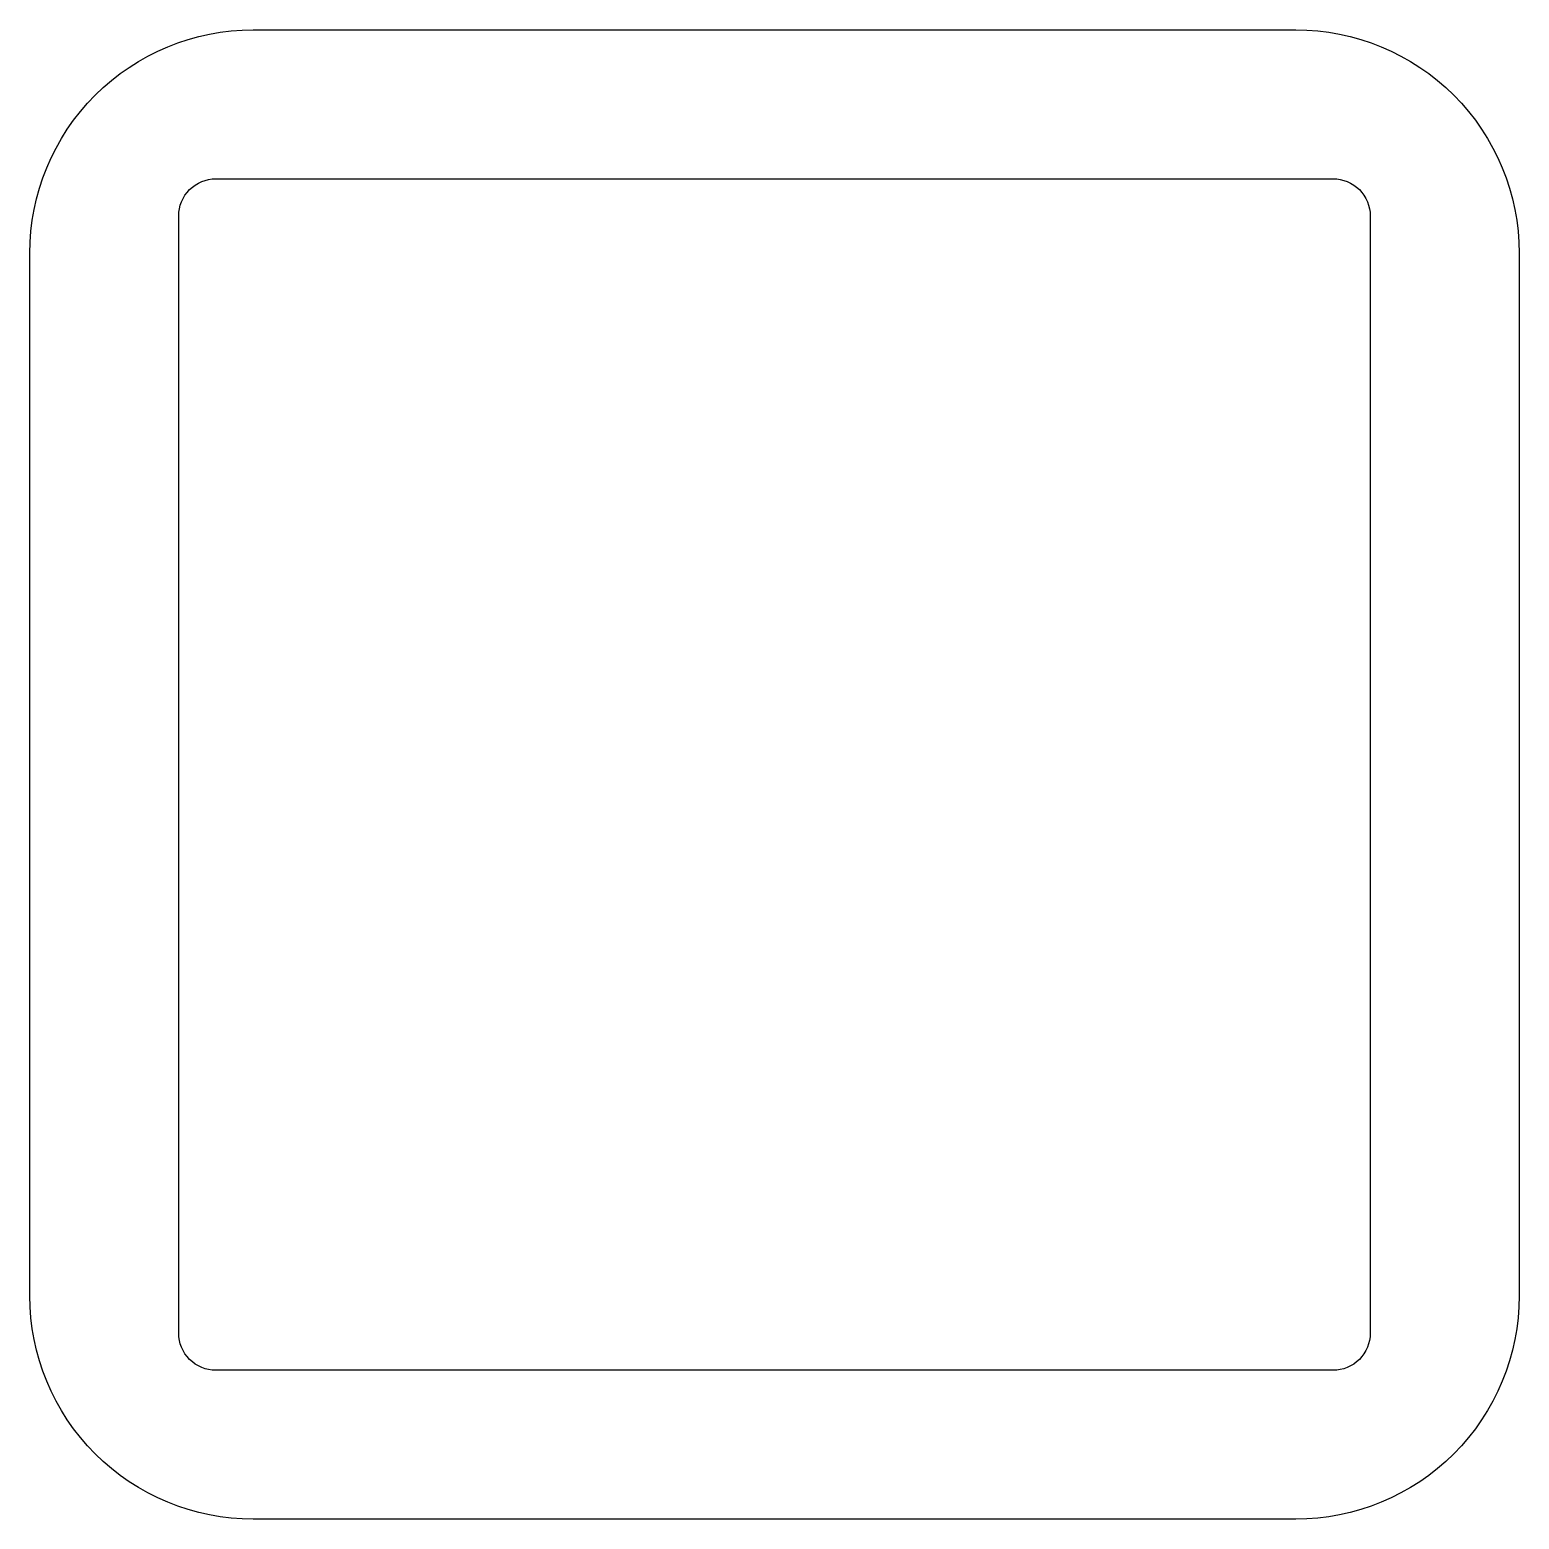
# Model space of a CAD drawing. Extents: x 691.7 to 711.7, y -27.5 to -7.5.
import ezdxf

# ---------------------------------------------------------------- set-up
doc = ezdxf.new("R2010")
doc.units = 0
doc.header["$LTSCALE"] = 15
doc.layers.get('0').update_dxf_attribs({"linetype": 'CONTINUOUS'})

msp = doc.modelspace()

# ---------------------------------------------------------------- linework, layer by layer
at = {"color": 0, "ltscale": 0.05}
for points in [[(708.665, -27.513), (694.665, -27.513, -0.414214), (691.665, -24.513), (691.665, -10.513, -0.414214), (694.665, -7.513), (708.665, -7.513, -0.414214), (711.665, -10.513), (711.665, -24.513, -0.414214)], [(709.165, -25.513), (694.165, -25.513, -0.414214), (693.665, -25.013), (693.665, -10.013, -0.414214), (694.165, -9.513), (709.165, -9.513, -0.414214), (709.665, -10.013), (709.665, -25.013, -0.414214)]]:
    msp.add_lwpolyline(points, format="xyb", close=True, dxfattribs=at)

doc.saveas('drawing.dxf')
